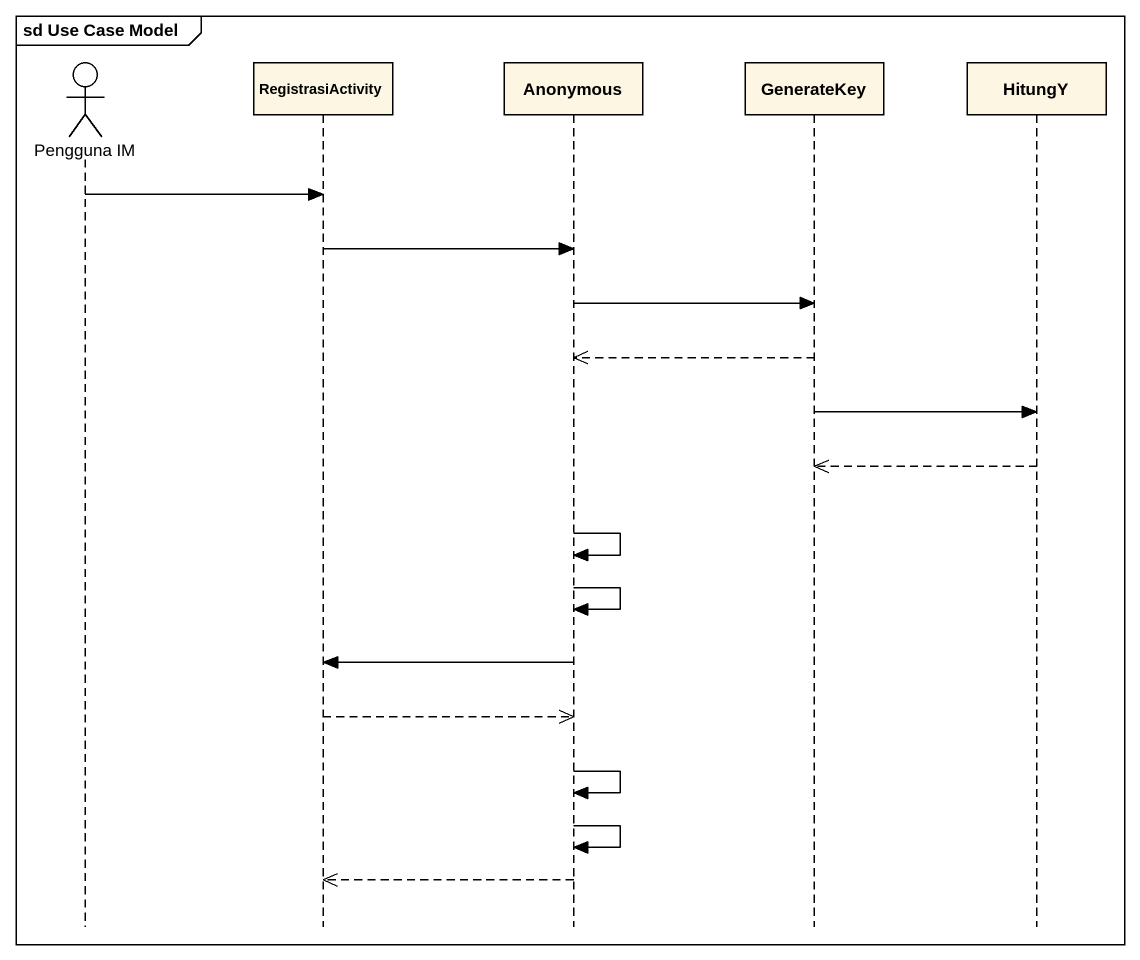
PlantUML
@startuml
mainframe sd Use Case Model
hide footbox
actor "Pengguna IM" as Pengguna_IM
participant RegistrasiActivity
participant Anonymous
participant GenerateKey
participant HitungY

Pengguna_IM -> RegistrasiActivity
RegistrasiActivity -> Anonymous
Anonymous -> GenerateKey
GenerateKey -->> Anonymous
GenerateKey -> HitungY
HitungY -->> GenerateKey
Anonymous -> Anonymous
Anonymous -> Anonymous
Anonymous -> RegistrasiActivity
RegistrasiActivity -->> Anonymous
Anonymous -> Anonymous
Anonymous -> Anonymous
Anonymous -->> RegistrasiActivity
@enduml
